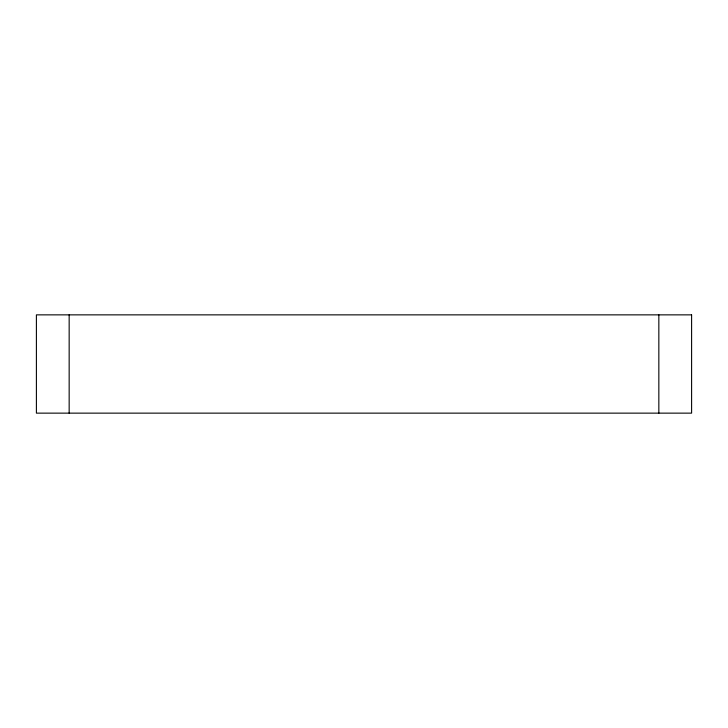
<?xml version="1.0" encoding="UTF-8"?>
<svg xmlns="http://www.w3.org/2000/svg" width="728" height="728" viewBox="0 0 728 728"><rect width="100%" height="100%" fill="white"/><g stroke="black" fill="none" stroke-linecap="round" stroke-linejoin="round"><path stroke-width="1.09" d="M658.84 314.86L658.84 413.14M69.16 314.86L69.16 413.14M691.6 314.86L36.4 314.86L36.4 413.14L691.6 413.14L691.6 314.86"/></g></svg>
